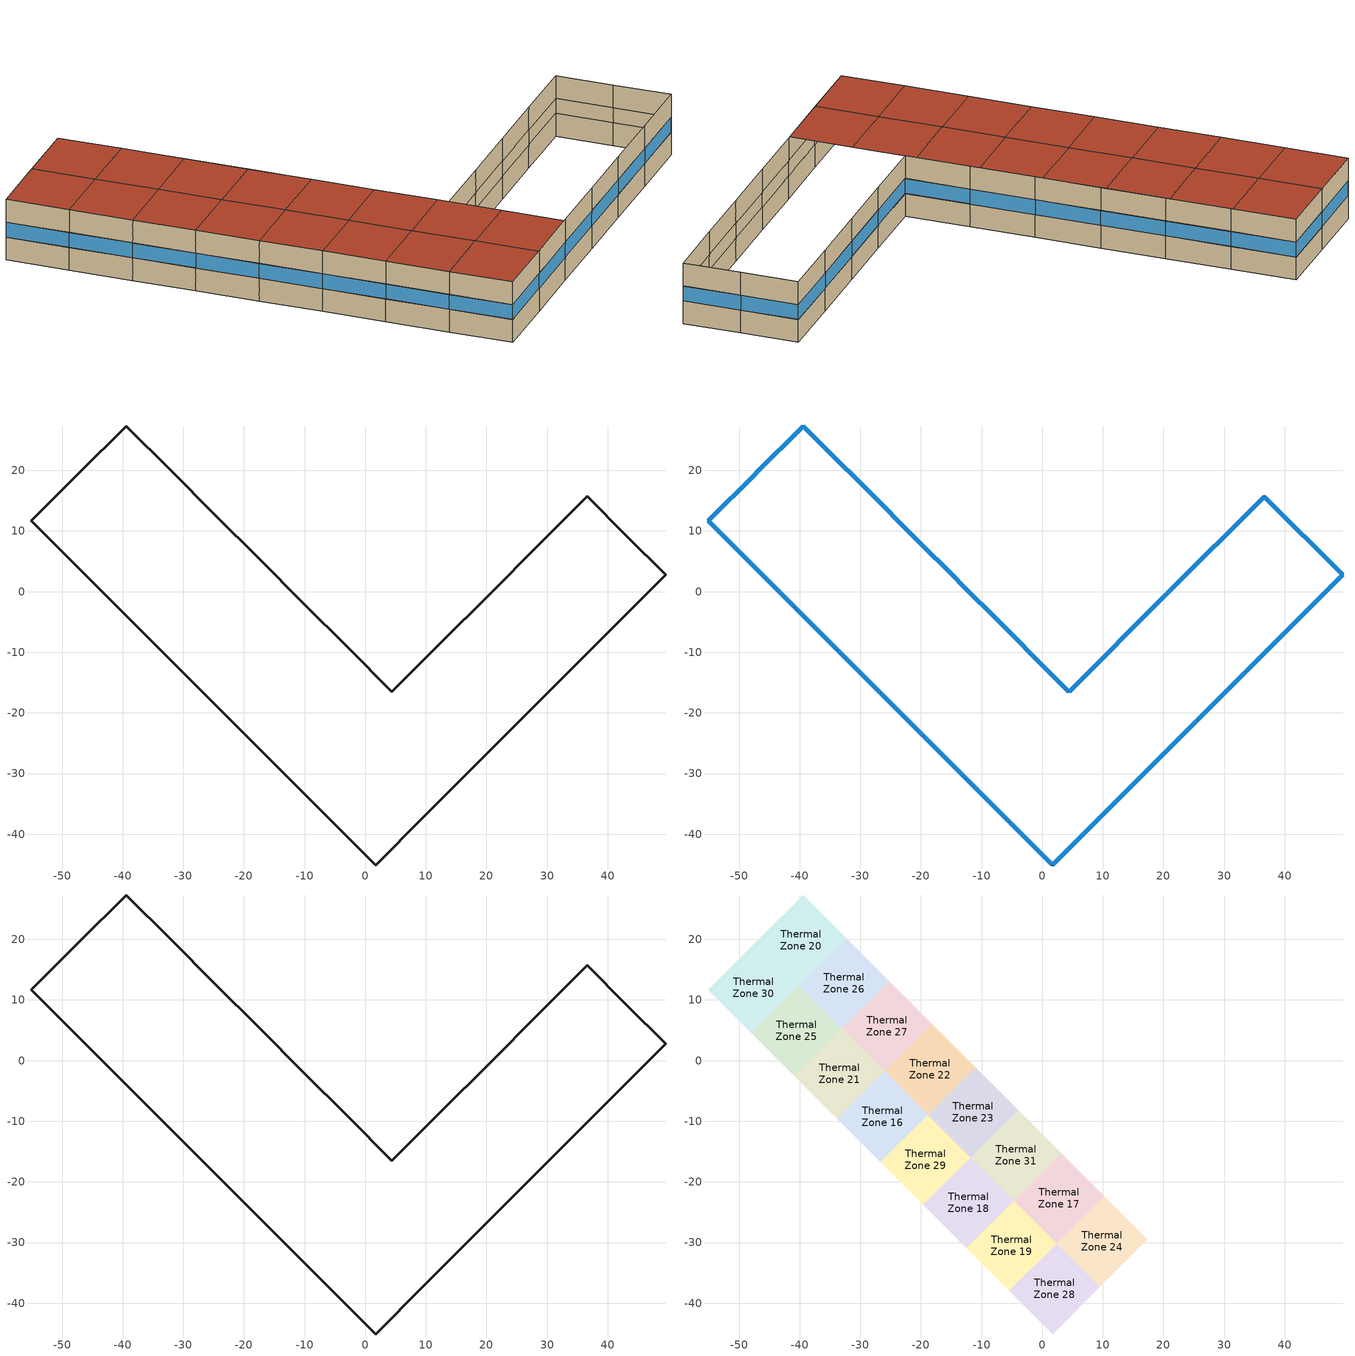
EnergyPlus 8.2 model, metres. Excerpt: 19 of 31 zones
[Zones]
Thermal Zone 1
 wall outside (ASHRAE 90.1-2004 ExtWall Mass ClimateZone 6): -47.23,19.49 -55.06,11.67 -47.96,4.57 -40.87,-2.52 -33.77,-9.62 -26.68,-16.71 -19.58,-23.81 -12.49,-30.9 -5.39,-38 1.7,-45.09 9.68,-37.12 17.65,-29.14 25.63,-21.17 33.6,-13.19 41.58,-5.22 49.55,2.76 43.09,9.22 36.62,15.69 28.57,7.64 20.52,-0.41 12.47,-8.46 4.42,-16.51 -2.89,-9.21 -10.19,-1.91 -17.5,5.4 -24.8,12.7 -32.1,20.01 -39.41,27.31 -47.23,19.49 z40:43.75
Thermal Zone 3
 wall outside (ASHRAE 90.1-2004 ExtWall Mass ClimateZone 6): -47.23,19.49 -55.06,11.67 -47.96,4.57 -40.87,-2.52 -33.77,-9.62 -26.68,-16.71 -19.58,-23.81 -12.49,-30.9 -5.39,-38 1.7,-45.09 9.68,-37.12 17.65,-29.14 25.63,-21.17 33.6,-13.19 41.58,-5.22 49.55,2.76 43.09,9.22 36.62,15.69 28.57,7.64 20.52,-0.41 12.47,-8.46 4.42,-16.51 -2.89,-9.21 -10.19,-1.91 -17.5,5.4 -24.8,12.7 -32.1,20.01 -39.41,27.31 -47.23,19.49 z43.75:46.25
 window (ASHRAE 90.1-2004 ExtWindow ClimateZone 4-6): -47.25,19.47 -55.04,11.69 / -39.43,27.3 -47.21,19.51 / -32.12,20.03 -39.39,27.3 / -24.82,12.72 -32.09,19.99 / -17.51,5.42 -24.78,12.69 / -10.21,-1.89 -17.48,5.38 / -2.9,-9.19 -10.17,-1.92 / 4.4,-16.5 -2.87,-9.23 / 12.45,-8.48 4.44,-16.5 / 20.5,-0.43 12.49,-8.45 / 28.55,7.62 20.54,-0.39 / 36.6,15.67 28.59,7.66 / 43.07,9.24 36.64,15.67 / 49.53,2.78 43.11,9.21 / 41.6,-5.2 49.53,2.74 / 33.62,-13.17 41.56,-5.23 / 25.65,-21.15 33.58,-13.21 / 17.67,-29.12 25.61,-21.18 / 9.7,-37.1 17.63,-29.16 / 1.72,-45.07 9.66,-37.13 / -5.37,-38.01 1.68,-45.07 / -12.47,-30.92 -5.41,-37.98 / -19.56,-23.82 -12.5,-30.88 / -26.66,-16.73 -19.6,-23.79 / -33.75,-9.63 -26.69,-16.69 / -40.85,-2.54 -33.79,-9.6 / -47.94,4.55 -40.88,-2.5 / -55.04,11.65 -47.98,4.59 z43.78:46.2
Thermal Zone 4
 wall outside (ASHRAE 90.1-2004 ExtWall Mass ClimateZone 6): -47.23,19.49 -55.06,11.67 -47.96,4.57 -40.87,-2.52 -33.77,-9.62 -26.68,-16.71 -19.58,-23.81 -12.49,-30.9 -5.39,-38 1.7,-45.09 9.68,-37.12 17.65,-29.14 25.63,-21.17 33.6,-13.19 41.58,-5.22 49.55,2.76 43.09,9.22 36.62,15.69 28.57,7.64 20.52,-0.41 12.47,-8.46 4.42,-16.51 -2.89,-9.21 -10.19,-1.91 -17.5,5.4 -24.8,12.7 -32.1,20.01 -39.41,27.31 -47.23,19.49 z46.25:50
Thermal Zone 16
 roof outside (ASHRAE 90.1-2004 ExtWall Mass ClimateZone 6): -26.68,-16.71 -18.85,-8.89 -25.95,-1.79 -33.77,-9.62 z50
Thermal Zone 17
 roof outside (ASHRAE 90.1-2004 ExtWall Mass ClimateZone 6): 2.43,-30.17 10.25,-22.35 3.16,-15.26 -4.66,-23.08 z50
Thermal Zone 18
 roof outside (ASHRAE 90.1-2004 ExtWall Mass ClimateZone 6): -12.49,-30.9 -4.66,-23.08 -11.76,-15.98 -19.58,-23.81 z50
Thermal Zone 19
 roof outside (ASHRAE 90.1-2004 ExtWall Mass ClimateZone 6): -5.39,-38 2.43,-30.17 -4.66,-23.08 -12.49,-30.9 z50
Thermal Zone 20
 roof outside (ASHRAE 90.1-2004 ExtWall Mass ClimateZone 6): -40.14,12.4 -32.31,20.22 -39.41,27.31 -47.23,19.49 z50
Thermal Zone 21
 roof outside (ASHRAE 90.1-2004 ExtWall Mass ClimateZone 6): -33.77,-9.62 -25.95,-1.79 -33.04,5.3 -40.87,-2.52 z50
Thermal Zone 22
 roof outside (ASHRAE 90.1-2004 ExtWall Mass ClimateZone 6): -18.85,-8.89 -11.03,-1.07 -18.12,6.03 -25.95,-1.79 z50
Thermal Zone 23
 roof outside (ASHRAE 90.1-2004 ExtWall Mass ClimateZone 6): -11.76,-15.98 -3.94,-8.16 -11.03,-1.07 -18.85,-8.89 z50
Thermal Zone 24
 roof outside (ASHRAE 90.1-2004 ExtWall Mass ClimateZone 6): 9.53,-37.27 17.35,-29.44 10.25,-22.35 2.43,-30.17 z50
Thermal Zone 25
 roof outside (ASHRAE 90.1-2004 ExtWall Mass ClimateZone 6): -40.87,-2.52 -33.04,5.3 -40.14,12.4 -47.96,4.57 z50
Thermal Zone 26
 roof outside (ASHRAE 90.1-2004 ExtWall Mass ClimateZone 6): -33.04,5.3 -25.22,13.12 -32.31,20.22 -40.14,12.4 z50
Thermal Zone 27
 roof outside (ASHRAE 90.1-2004 ExtWall Mass ClimateZone 6): -25.95,-1.79 -18.12,6.03 -25.22,13.12 -33.04,5.3 z50
Thermal Zone 28
 roof outside (ASHRAE 90.1-2004 ExtWall Mass ClimateZone 6): 1.7,-45.09 9.53,-37.27 2.43,-30.17 -5.39,-38 z50
Thermal Zone 29
 roof outside (ASHRAE 90.1-2004 ExtWall Mass ClimateZone 6): -19.58,-23.81 -11.76,-15.98 -18.85,-8.89 -26.68,-16.71 z50
Thermal Zone 30
 roof outside (ASHRAE 90.1-2004 ExtWall Mass ClimateZone 6): -47.96,4.57 -40.14,12.4 -47.23,19.49 -55.06,11.67 z50
Thermal Zone 31
 roof outside (ASHRAE 90.1-2004 ExtWall Mass ClimateZone 6): -4.66,-23.08 3.16,-15.26 -3.94,-8.16 -11.76,-15.98 z50
[Building]
Building 1: North Axis {deg}=0; Solar Distribution=FullExteriorWithReflections
[Material] Thermal Absorptance=0.9
Name | Roughness | Thickness {m} | Conductivity {W/m-K} | Density {kg/m3} | Specific Heat {J/kg-K} | Solar Absorptance | Visible Absorptance
1/2IN Gypsum | Smooth | 0.0127 | 0.16 | 784.9 | 830 | 0.4 | 0.4
1IN Stucco | Smooth | 0.0253 | 0.6918 | 1858 | 837 | 0.92 | 0.92
8IN CONCRETE HW RefBldg | Rough | 0.2032 | 1.311 | 2240 | 836.8 | 0.7 | 0.7
Mass NonRes Wall Insulation-1.69 | MediumRough | 0.0623673 | 0.049 | 265 | 836.8 | 0.7 | 0.7
[WindowMaterial:SimpleGlazingSystem]
Fixed Window 3.24/0.39/0.31: U-Factor {W/m2-K}=3.23646; Solar Heat Gain Coefficient=0.39; Visible Transmittance=0.31
[Construction]
ASHRAE 90.1-2004 ExtWall Mass ClimateZone 6: 1IN Stucco, 8IN CONCRETE HW RefBldg, Mass NonRes Wall Insulation-1.69, 1/2IN Gypsum
ASHRAE 90.1-2004 ExtWindow ClimateZone 4-6: Fixed Window 3.24/0.39/0.31
[Zone]
Thermal Zone 1; Thermal Zone 16; Thermal Zone 17; Thermal Zone 18; Thermal Zone 19; Thermal Zone 20; Thermal Zone 21; Thermal Zone 22; Thermal Zone 23; Thermal Zone 24; Thermal Zone 25; Thermal Zone 26; Thermal Zone 27; Thermal Zone 28; Thermal Zone 29; Thermal Zone 3; Thermal Zone 30; Thermal Zone 31; Thermal Zone 4
